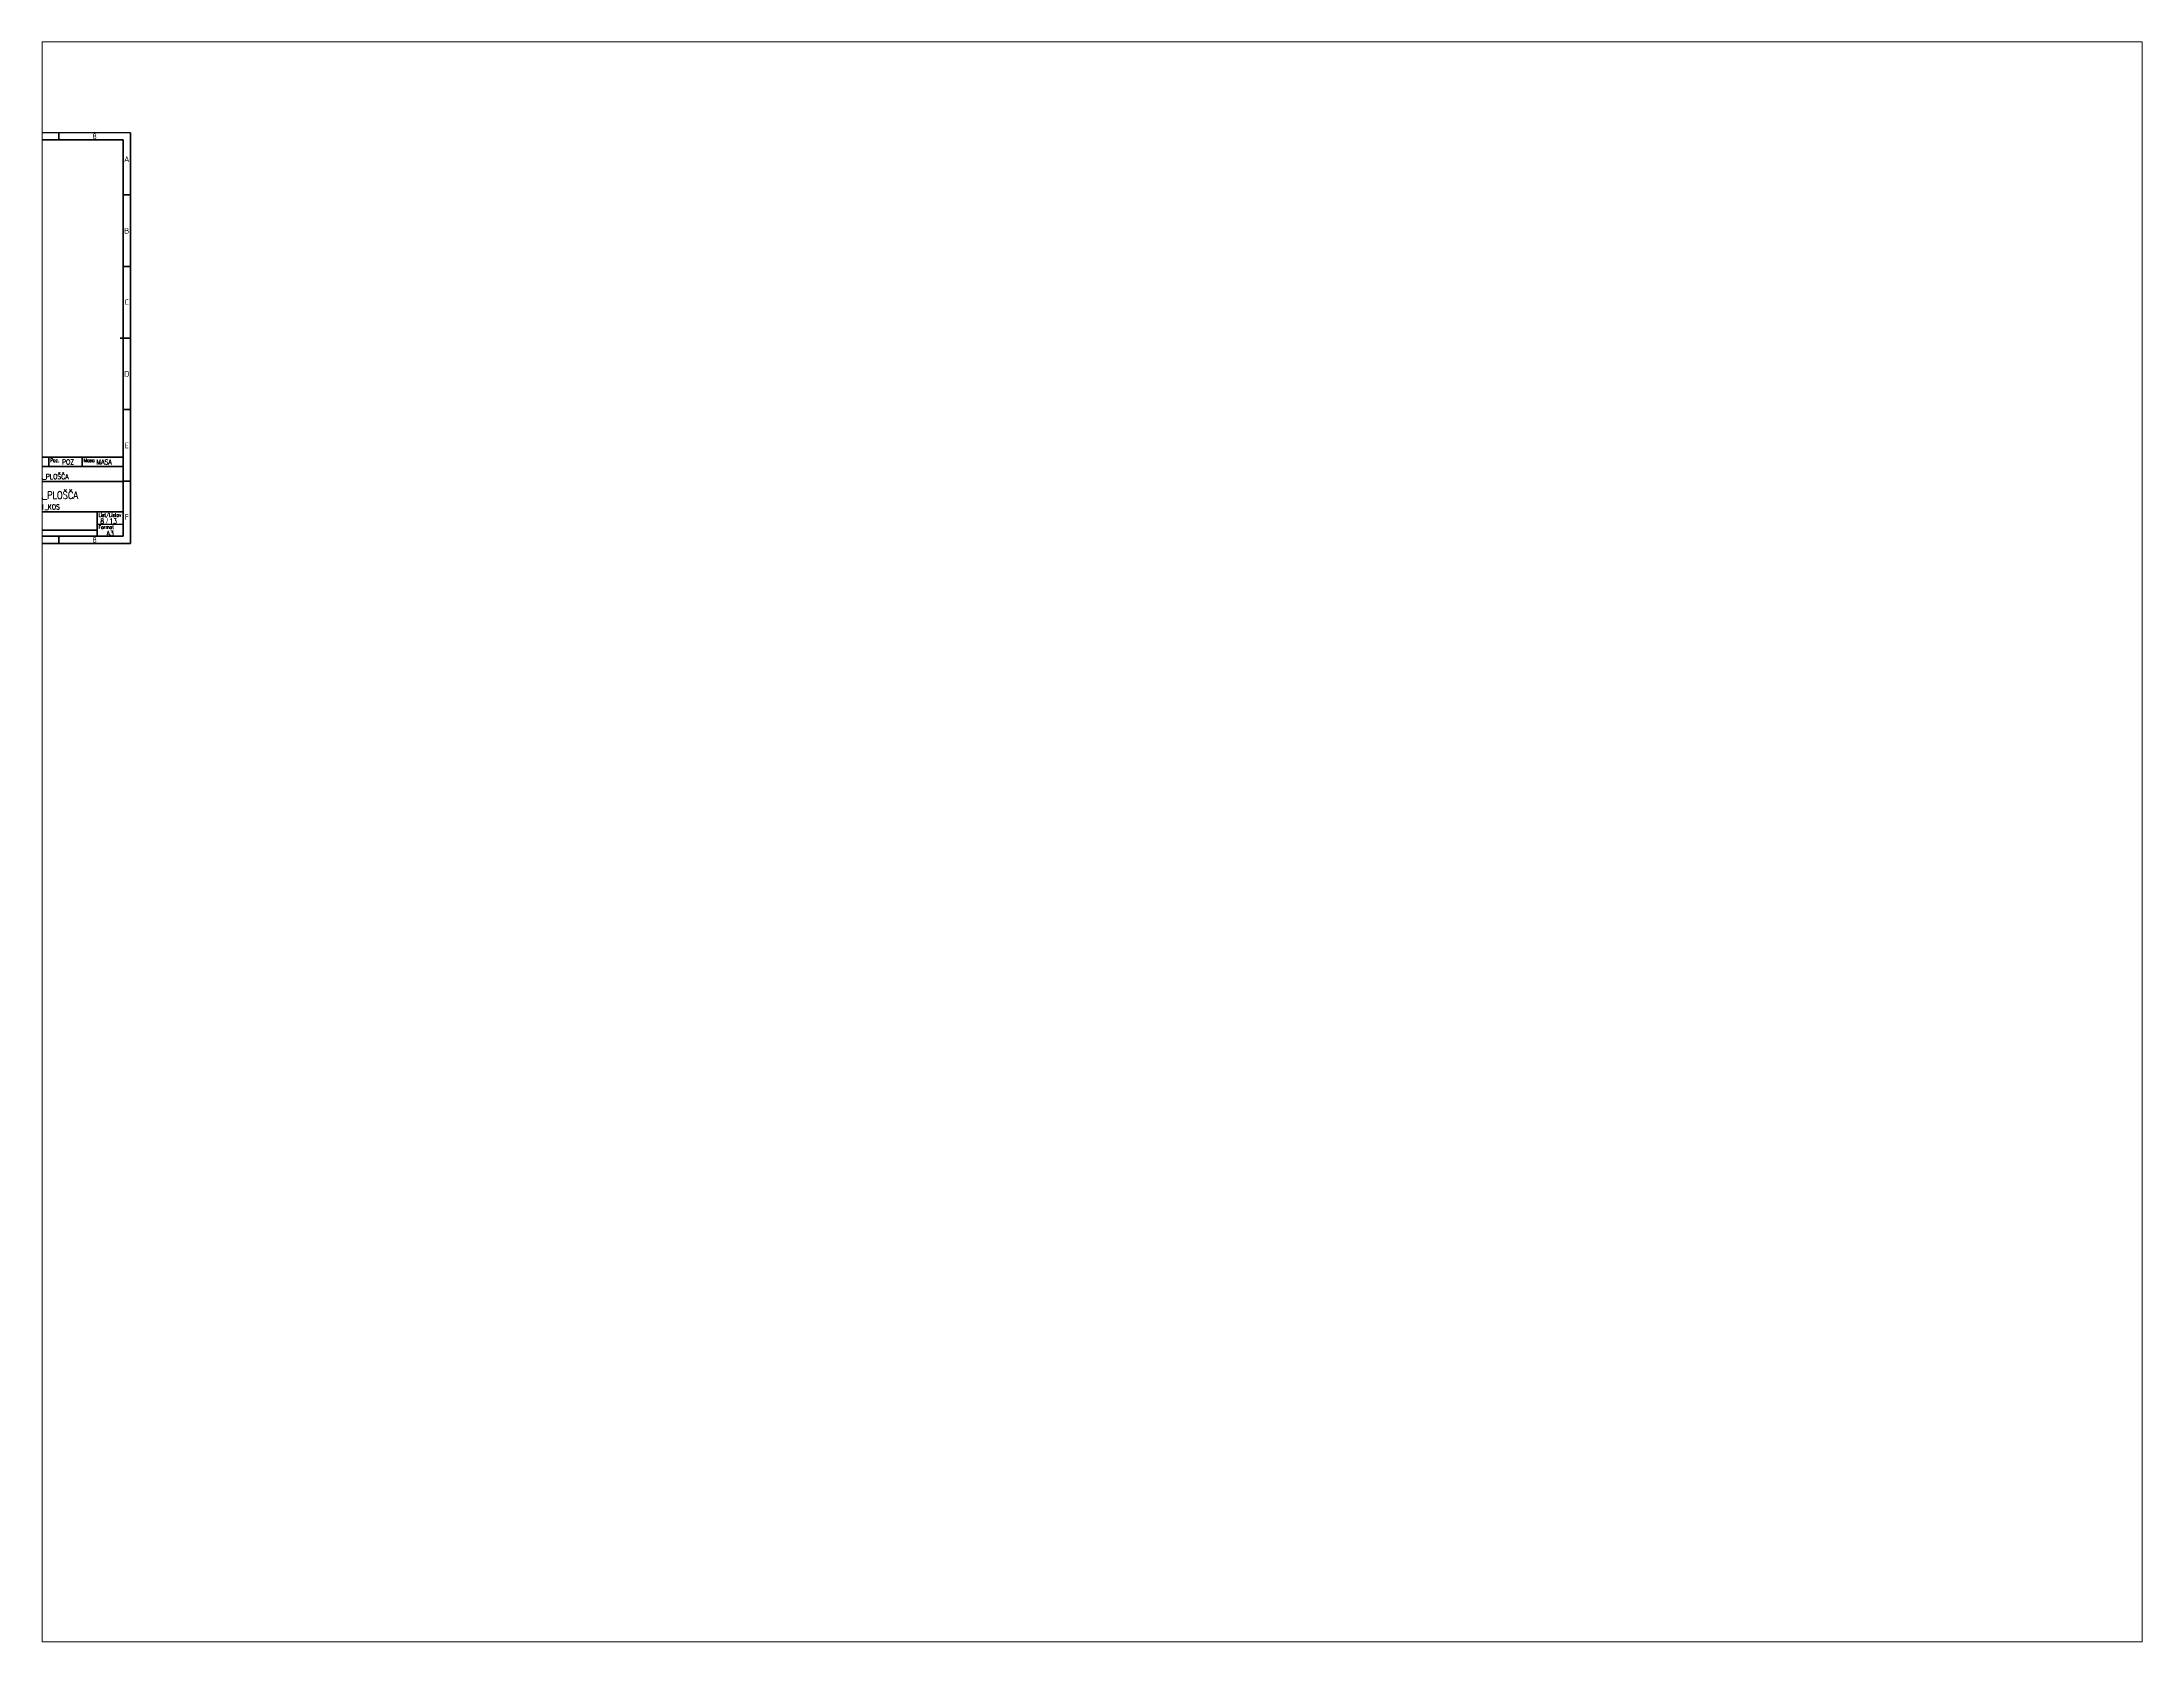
# Paper-space layout 'Layout1' of a CAD drawing. Header units: millimetres. Extents: x 1.05 to 9.45, y 0.8 to 7.2.
# The model-space entities are those that its viewports show. They can reach past a viewport. Long polylines and large blocks are cut down to what shows.
import ezdxf
from ezdxf.enums import TextEntityAlignment as Align

# ---------------------------------------------------------------- set-up
doc = ezdxf.new("R2010")
doc.units = ezdxf.units.MM
doc.header["$MEASUREMENT"] = 0
doc.linetypes.add('ACAD_ISO02W100', pattern=[15, 12, -3])
doc.layers.get('Defpoints').update_dxf_attribs({"linetype": 'ACAD_ISO02W100'})
for name, color, linetype, lineweight in [('Crta_025', 5, 'Continuous', 25), ('Crta_035', 3, 'Continuous', 35), ('Crta_05', 1, 'Continuous', 50)]:
    doc.layers.add(name, color=color, linetype=linetype, lineweight=lineweight)
doc.layers.add('RAHM2', color=1, linetype='Continuous')
doc.styles.add('oznake', font='geniso.shx', dxfattribs={"height": 4})
doc.styles.get("Standard").update_dxf_attribs({"font": 'arial.ttf'})
doc.styles.add('TEHN_25', font='romans.shx', dxfattribs={"width": 0.85, "height": 2.5})
doc.styles.add('TEHN_35', font='romans.shx', dxfattribs={"width": 0.85, "height": 3.5})
doc.styles.add('TEHN_50', font='romans.shx', dxfattribs={"width": 0.85, "height": 5})

msp = doc.modelspace()

# ---------------------------------------------------------------- linework, layer by layer
at = {"layer": 'Crta_025'}
msp.add_line((649.2377, 1490.31376), (791.1977, 1490.31376), dxfattribs=at)
at = {"layer": 'Crta_05'}
for p, q in [((791.1977, 3584.61376), (-2250.8023, 3584.61376)), ((440.1977, 3623.61376), (440.1977, 3584.61376)), ((791.1977, 1424.01376), (791.1977, 3584.61376)), ((830.1977, 1385.01376), (830.1977, 3623.61376)), ((830.1977, 3284.31376), (791.1977, 3284.31376)), ((830.1977, 2894.31376), (791.1977, 2894.31376)), ((830.1977, 2504.31376), (775.5977, 2504.31376)), ((830.1977, 2114.31376), (791.1977, 2114.31376)), ((-668.9623, 1854.96376), (791.1977, 1854.96376)), ((385.5977, 1854.96376), (385.5977, 1805.23876)), ((568.1177, 1854.96376), (568.1177, 1805.23876)), ((-668.9623, 1722.36376), (791.1977, 1722.36376)), ((101.6777, 1805.23876), (791.1977, 1805.23876)), ((830.1977, 1724.31376), (791.1977, 1724.31376)), ((-243.0823, 1556.61376), (791.1977, 1556.61376)), ((649.2377, 1556.61376), (649.2377, 1424.01376)), ((-2289.8023, 1385.01376), (830.1977, 1385.01376)), ((-2250.8023, 1424.01376), (791.1977, 1424.01376)), ((-668.9623, 1457.16376), (649.2377, 1457.16376)), ((440.1977, 1424.01376), (440.1977, 1385.01376))]:
    msp.add_line(p, q, dxfattribs=at)
at = {"layer": 'RAHM2'}
msp.add_line((830.1977, 3623.61376), (-2289.8023, 3623.61376), dxfattribs=at)

# ---------------------------------------------------------------- texts
at = {"layer": 'Crta_025', "style": 'TEHN_25', "width": 0.85}
for s, p in [('Poz.', (393.3977, 1828.63876)), ('Masa', (575.9177, 1828.63876)), ('List/Listov', (657.0377, 1530.28876)), ('Format', (657.0377, 1463.98876))]:
    msp.add_text(s, height=19.5, dxfattribs=at).set_placement(p)
at = {"layer": 'Crta_035'}
msp.add_text('/', height=27.3, dxfattribs=at).set_placement((698.16956, 1493.04376))
at = {"layer": 'Crta_035', "style": 'TEHN_35', "width": 0.85}
for tag, p, s in [('POZ', (457.55594, 1815.61348), ''), ('MASA', (645.42764, 1815.61348), ''), ('JEKLENA_PLOŠČA', (213.9977, 1736.01376), ''), ('600X800X18;1_KOS', (121.9577, 1570.26376), ''), ('13', (715.43875, 1493.04376), '1')]:
    msp.add_attdef(tag, p, s, height=27.3, dxfattribs=at)
msp.add_attdef('8', text='1', height=27.3, dxfattribs=at).set_placement((687.15234, 1493.04376), align=Align.RIGHT)
msp.add_attdef('A3', text='----', height=27.3, dxfattribs=at).set_placement((720.2177, 1426.93876), align=Align.CENTER)
at = {"layer": 'Crta_05', "style": 'TEHN_50', "width": 0.85}
msp.add_attdef('PODLOŽNA_PLOŠČA', (121.9577, 1628.76376), '----', height=39, dxfattribs=at)
at = {"layer": 'RAHM2', "char_height": 31.2, "attachment_point": 5, "style": 'oznake'}
for s, width, insert in [('8', 49.1380701, (635.1977, 3604.11376)), ('A', 27.069035, (810.6977, 3479.31376)), ('B', 27.069035, (810.6977, 3089.31376)), ('C', 27.069035, (810.6977, 2699.31376)), ('D', 27.069035, (810.6977, 2309.31376)), ('E', 27.069035, (810.6977, 1919.31376)), ('F', 27.069035, (810.6977, 1529.31376)), ('8', 49.1380701, (635.1977, 1404.51376))]:
    msp.add_mtext_dynamic_manual_height_columns(s, width=width, gutter_width=12.5, heights=[0], dxfattribs=dict(at, insert=insert))

psp = doc.layouts.get("Layout1")

# ---------------------------------------------------------------- viewports
at = {"layer": 'Defpoints', "view_target_point": (98.1837, -395.54631)}
psp.add_viewport(center=(5.25, 4), size=(8.4, 6.4), view_center_point=(5972.51615, 153.69824), view_height=8719.1484891, dxfattribs=at)

doc.saveas('drawing.dxf')
